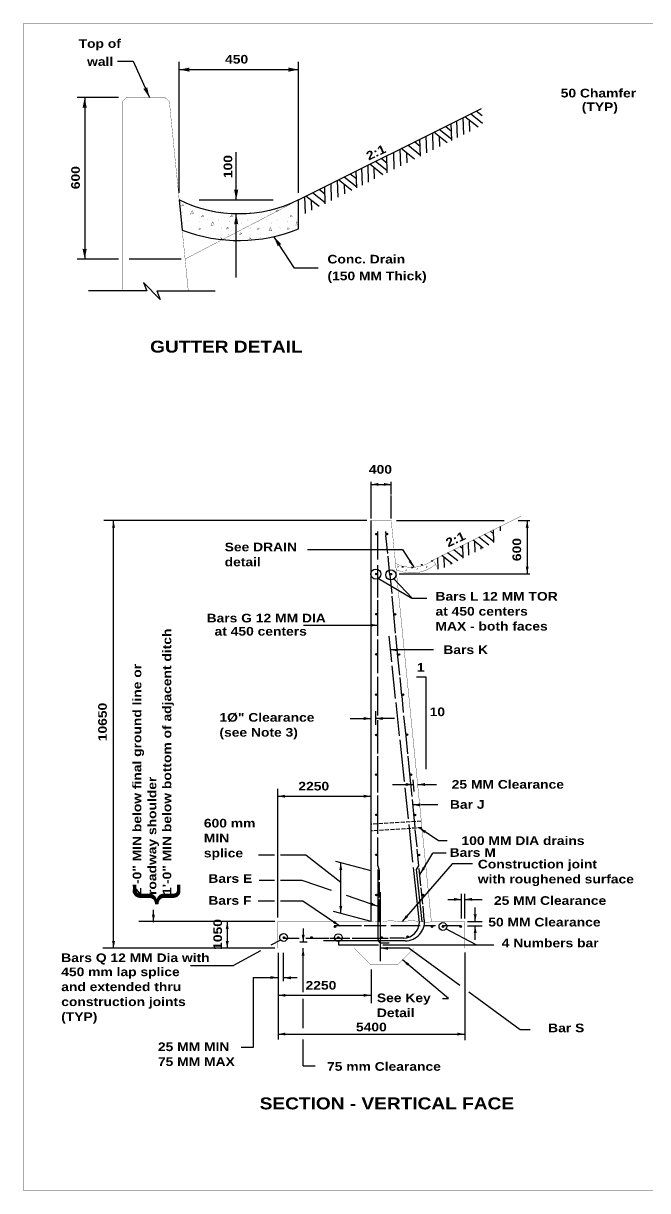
# Model space of a CAD drawing. Extents: x -2140522 to -2140194, y -2137981 to -2137768.
# Drawn here: x -2140522.2 to -2140408.7, y -2137980.8 to -2137768.5 of the extents above; entities that cross this region are included whole.
import ezdxf
from ezdxf.enums import TextEntityAlignment as Align

# ---------------------------------------------------------------- set-up
doc = ezdxf.new("R2010")
doc.units = 0
doc.header["$MEASUREMENT"] = 0
doc.linetypes.add('USTATION2', pattern=[1, 0.75, -0.25])
doc.linetypes.add('USTATION3', pattern=[2, 1.5, -0.5])
for name, color, linetype in [('1', 7, 'CONTINUOUS'), ('15', 7, 'CONTINUOUS'), ('16', 7, 'CONTINUOUS'), ('20', 7, 'CONTINUOUS'), ('21', 7, 'CONTINUOUS'), ('30', 7, 'CONTINUOUS'), ('8', 7, 'CONTINUOUS')]:
    doc.layers.add(name, color=color, linetype=linetype)
doc.styles.add('MONOTXT', font='MONOTXT')
doc.styles.add('TXT', font='ARIBLK.TTF')

# ---------------------------------------------------------------- blocks, each defined once
blk = doc.blocks.new('ARHED')
at = {"layer": '16', "color": 4, "linetype": 'CONTINUOUS'}
blk.add_solid([(0, 0), (-2.52, 0.5), (-2.52, -0.5), (-2.4, 0)], dxfattribs=at)
blk = doc.blocks.new('ARROW')
at = {"layer": '16', "color": 4, "linetype": 'CONTINUOUS'}
blk.add_blockref('ARHED', (0, 0), dxfattribs=at)
blk = doc.blocks.new('A1')
at = {"layer": '16', "linetype": 'CONTINUOUS', "xscale": 0.8624946448860991, "yscale": 0.8624946448860991}
blk.add_blockref('ARROW', (0, 0), dxfattribs=at)
blk = doc.blocks.new('A10')
at = {"layer": '16', "linetype": 'CONTINUOUS', "xscale": 0.06999832361651796, "yscale": 0.06999832361651796}
blk.add_blockref('A1', (0, 0), dxfattribs=at)
blk = doc.blocks.new('*X4')
at = {"layer": '1', "linetype": 'CONTINUOUS', "const_width": 0.05}
for points in [[(-8.73, 7.92), (-8.58, 8.23), (-8.33, 8.05), (-8.73, 7.92)], [(-8.63, 6.77), (-8.58, 6.88)], [(-7.15, 6.46), (-6.81, 7.09), (-6.55, 6.51), (-7.13, 6.46)], [(-3.23, 6.77), (-3.18, 6.88)], [(-1.71, 6.64), (-1.68, 6.88)], [(-1.33, 6.81), (-1.7, 6.64)], [(3.56, 6.64), (3.58, 6.77)], [(3.89, 6.79), (3.57, 6.64)], [(7.44, 6.77), (7.49, 6.88)], [(8.47, 6.92), (8.62, 7.23), (8.87, 7.04), (8.47, 6.92)], [(10.39, 7.94), (10.4, 7.83)], [(-8.5, 4.77), (-8.45, 4.88)], [(-7.49, 5.32), (-7.44, 5.43)], [(-5.54, 5.06), (-5.49, 5.17)], [(-5.45, 5.88), (-5.4, 5.8)], [(-5.1, 5.97), (-4.95, 6.28), (-4.7, 6.09), (-5.1, 5.97)], [(-3.99, 5.56), (-3.94, 5.49)], [(-3.41, 4.43), (-3.07, 5.07), (-2.81, 4.48), (-3.4, 4.43)], [(-2.09, 5.32), (-2.04, 5.43)], [(-0.14, 5.06), (-0.09, 5.17)], [(-0.05, 5.88), (0, 5.8)], [(0.17, 5.97), (0.32, 6.28), (0.57, 6.09), (0.17, 5.97)], [(1.28, 5.56), (1.33, 5.49)], [(2.17, 4.77), (2.22, 4.88)], [(3.18, 5.32), (3.23, 5.43)], [(5.13, 5.06), (5.18, 5.17)], [(5.22, 5.88), (5.27, 5.8)], [(6.68, 5.56), (6.73, 5.49)], [(7.57, 4.77), (7.62, 4.88)], [(8.58, 5.32), (8.63, 5.43)], [(10.53, 5.06), (10.58, 5.17)], [(10.62, 5.88), (10.67, 5.8)], [(10.97, 5.97), (11.12, 6.28), (11.37, 6.09), (10.97, 5.97)], [(12.03, 4.42), (12.13, 5.13), (12.53, 4.72)], [(12.53, 4.65), (12.04, 4.42)], [(12.08, 5.56), (12.13, 5.49)], [(-6.94, 3.97), (-6.89, 3.89)], [(-5.63, 3.64), (-5.48, 3.96), (-5.23, 3.77), (-5.63, 3.64)], [(-1.65, 1.87), (-1.61, 2.18), (-1.31, 1.87)], [(-1.54, 3.97), (-1.49, 3.89)], [(-0.56, 3.74), (-0.42, 4.05), (-0.17, 3.87), (-0.56, 3.74)], [(-0.28, 2.77), (-0.27, 2.66)], [(1.8, 2.75), (1.94, 3.06), (2.19, 2.88), (1.8, 2.75)], [(3.62, 1.89), (3.66, 2.18), (3.94, 1.89)], [(3.73, 3.97), (3.78, 3.89)], [(5.04, 3.64), (5.19, 3.96), (5.44, 3.77), (5.04, 3.64)], [(5.54, 2.11), (5.59, 2.22)], [(7.07, 3.38), (7.41, 4.02), (7.67, 3.43), (7.08, 3.38)], [(9.13, 3.97), (9.18, 3.89)], [(10.44, 3.64), (10.59, 3.96), (10.84, 3.77), (10.44, 3.64)]]:
    blk.add_lwpolyline(points, dxfattribs=at)
blk = doc.blocks.new('BREAK')
at = {"layer": '15', "color": 2, "linetype": 'CONTINUOUS'}
blk.add_lwpolyline([(0, 0), (0.691, 0.263), (-0.68, -1.07), (0, -0.811)], dxfattribs=at)

msp = doc.modelspace()

# ---------------------------------------------------------------- linework, layer by layer
at = {"layer": '1', "color": 2, "linetype": 'CONTINUOUS'}
for p, q in [((-2140472.2, -2137800.61), (-2140438.93, -2137783.97)), ((-2140435.47, -2137860.82), (-2140435.49, -2137860)), ((-2140438.61, -2137863.93), (-2140440.44, -2137862.47)), ((-2140438.53, -2137862.66), (-2140439.41, -2137861.95)), ((-2140436.67, -2137862.79), (-2140438.38, -2137861.44)), ((-2140436.72, -2137861.32), (-2140437.26, -2137860.88)), ((-2140436.67, -2137862.94), (-2140436.74, -2137860.62)), ((-2140442.24, -2137865.62), (-2140443.97, -2137864.23)), ((-2140442.29, -2137864.08), (-2140442.81, -2137863.65)), ((-2140442.24, -2137865.77), (-2140442.32, -2137863.41)), ((-2140441.21, -2137865.24), (-2140441.28, -2137862.89)), ((-2140440.08, -2137864.67), (-2140440.15, -2137862.71)), ((-2140438.99, -2137864.11), (-2140439, -2137863.62)), ((-2140437.59, -2137863.4), (-2140438.53, -2137862.66)), ((-2140446.82, -2137867.78), (-2140446.88, -2137865.68)), ((-2140444.23, -2137866.78), (-2140446.11, -2137865.3)), ((-2140445.63, -2137867.49), (-2140445.69, -2137865.63)), ((-2140443.23, -2137866.27), (-2140445.09, -2137864.79)), ((-2140444.42, -2137866.87), (-2140444.43, -2137866.63))]:
    msp.add_line(p, q, dxfattribs=at)
at = {"layer": '1', "linetype": 'CONTINUOUS'}
for p, q in [((-2140457.74, -2137865.99), (-2140457.74, -2137860.9)), ((-2140457.74, -2137872.9), (-2140457.74, -2137867.05)), ((-2140457.74, -2137879.87), (-2140457.74, -2137873.41)), ((-2140457.74, -2137886.69), (-2140457.74, -2137880.54)), ((-2140457.74, -2137901.28), (-2140457.74, -2137895.24)), ((-2140457.74, -2137908.37), (-2140457.74, -2137901.76)), ((-2140457.74, -2137915.89), (-2140457.74, -2137908.92)), ((-2140457.74, -2137921.72), (-2140457.74, -2137916.56))]:
    msp.add_line(p, q, dxfattribs=at)
at = {"layer": '1', "color": 5, "linetype": 'CONTINUOUS'}
for p, q in [((-2140456.36, -2137860.9), (-2140456.29, -2137861.63)), ((-2140455.95, -2137864.92), (-2140456.29, -2137861.63)), ((-2140455.56, -2137868.88), (-2140455.91, -2137865.4)), ((-2140455.58, -2137868.88), (-2140455.24, -2137872.17)), ((-2140454.79, -2137876.65), (-2140455.18, -2137872.7)), ((-2140454.53, -2137879.42), (-2140454.79, -2137876.65)), ((-2140455.22, -2137884.59), (-2140455.72, -2137879.95)), ((-2140454.1, -2137883.69), (-2140454.47, -2137879.83)), ((-2140453.76, -2137887.03), (-2140454.1, -2137883.69)), ((-2140454.53, -2137891.27), (-2140455.15, -2137885.36)), ((-2140453.39, -2137890.78), (-2140453.73, -2137887.45)), ((-2140453.8, -2137898.06), (-2140454.44, -2137891.99)), ((-2140453.07, -2137893.82), (-2140453.37, -2137890.78)), ((-2140452.64, -2137898.08), (-2140453.02, -2137894.46)), ((-2140452.32, -2137901.35), (-2140452.64, -2137898.05)), ((-2140452.93, -2137906.38), (-2140453.73, -2137898.83)), ((-2140451.9, -2137905.6), (-2140452.27, -2137901.79)), ((-2140451.54, -2137909.12), (-2140451.9, -2137905.6)), ((-2140452.2, -2137913.15), (-2140452.8, -2137907.54)), ((-2140451.15, -2137912.9), (-2140451.49, -2137909.65)), ((-2140450.99, -2137914.61), (-2140451.17, -2137912.9)), ((-2140451.38, -2137921.04), (-2140452.09, -2137914.18)), ((-2140450.63, -2137918.27), (-2140450.95, -2137915.09)), ((-2140450.3, -2137921.72), (-2140450.6, -2137918.71)), ((-2140457.74, -2137921.72), (-2140457.53, -2137922.59)), ((-2140450.72, -2137922.41), (-2140450.3, -2137921.72)), ((-2140457.71, -2137935.13), (-2140457.71, -2137922.41)), ((-2140457.53, -2137922.59), (-2140457.53, -2137924.24)), ((-2140450.21, -2137932.04), (-2140451.27, -2137922.02)), ((-2140449.73, -2137931.87), (-2140450.72, -2137922.41)), ((-2140449.92, -2137925.33), (-2140450.23, -2137922.2)), ((-2140457.53, -2137924.7), (-2140457.53, -2137927.48)), ((-2140449.59, -2137928.67), (-2140449.89, -2137925.75)), ((-2140457.53, -2137931.88), (-2140457.53, -2137927.87)), ((-2140457.25, -2137939.08), (-2140457.25, -2137926.5)), ((-2140449.32, -2137931.53), (-2140449.55, -2137929.06)), ((-2140460.76, -2137932.65), (-2140465.71, -2137932.65)), ((-2140456.25, -2137932.65), (-2140460.23, -2137932.65)), ((-2140450.07, -2137932.65), (-2140455.38, -2137932.65)), ((-2140447.26, -2137932.65), (-2140449.39, -2137932.65)), ((-2140442.57, -2137932.65), (-2140446.08, -2137932.65)), ((-2140474.96, -2137934.9), (-2140472.08, -2137934.9)), ((-2140470.82, -2137934.9), (-2140466.63, -2137934.9)), ((-2140454.53, -2137935.35), (-2140467.62, -2137935.35)), ((-2140466.4, -2137934.9), (-2140462.84, -2137934.9)), ((-2140462.42, -2137934.9), (-2140455.91, -2137934.9)), ((-2140457.3, -2137935.72), (-2140455.7, -2137935.72)), ((-2140453.03, -2137934.9), (-2140455.56, -2137934.9)), ((-2140452.77, -2137935.35), (-2140454.53, -2137935.35))]:
    msp.add_line(p, q, dxfattribs=at)
at = {"layer": '1', "color": 3, "linetype": 'USTATION2'}
for p, q in [((-2140449.87, -2137913.58), (-2140458.99, -2137914.15)), ((-2140449.75, -2137914.79), (-2140458.99, -2137915.37))]:
    msp.add_line(p, q, dxfattribs=at)
at = {"layer": '1', "linetype": 'CONTINUOUS', "const_width": 0.05}
for points in [[(-2140503.41, -2137781.98), (-2140504.08, -2137782.61)], [(-2140504.08, -2137817.17), (-2140504.08, -2137782.61)], [(-2140503.41, -2137781.98), (-2140496.45, -2137781.98)], [(-2140496.45, -2137781.98), (-2140495.65, -2137782.73)], [(-2140492.21, -2137817.17), (-2140495.65, -2137782.73)], [(-2140458.99, -2137858.91), (-2140455.33, -2137858.91)], [(-2140458.99, -2137931.81), (-2140458.99, -2137858.91)], [(-2140447.08, -2137867.28), (-2140447.67, -2137866.08)], [(-2140475.99, -2137931.85), (-2140475.99, -2137936.72)], [(-2140475.99, -2137931.85), (-2140458.99, -2137931.85)], [(-2140458.99, -2137931.85), (-2140458.29, -2137931.88), (-2140457.83, -2137931.89), (-2140456.91, -2137931.87), (-2140456.75, -2137931.85), (-2140456.42, -2137931.81), (-2140455.77, -2137931.72), (-2140455.45, -2137931.71), (-2140455.29, -2137931.71), (-2140454.96, -2137931.74), (-2140454.3, -2137931.82), (-2140453.98, -2137931.85), (-2140453.54, -2137931.86), (-2140453.25, -2137931.85), (-2140452.68, -2137931.83), (-2140452.57, -2137931.82), (-2140452.37, -2137931.77), (-2140452.1, -2137931.69), (-2140451.96, -2137931.66), (-2140451.82, -2137931.65), (-2140451.75, -2137931.65), (-2140451.27, -2137931.71), (-2140450.62, -2137931.79), (-2140450.3, -2137931.83), (-2140449.27, -2137931.94), (-2140448.75, -2137931.99), (-2140448.67, -2137931.99), (-2140448.51, -2137931.98), (-2140448.35, -2137931.95), (-2140448.04, -2137931.85)], [(-2140441.98, -2137931.85), (-2140448.04, -2137931.85)], [(-2140441.96, -2137931.85), (-2140441.96, -2137936.72)], [(-2140462.03, -2137936.72), (-2140475.99, -2137936.72)], [(-2140441.96, -2137936.72), (-2140451.17, -2137936.72)]]:
    msp.add_lwpolyline(points, dxfattribs=at)
at = {"layer": '1', "color": 4, "linetype": 'CONTINUOUS'}
msp.add_lwpolyline([(-2140493.87, -2137800.61), (-2140493.32, -2137806.11, 0.186627), (-2140472.16, -2137805.89), (-2140472.16, -2137800.61, -0.235216), (-2140493.87, -2137800.61)], format="xyb", dxfattribs=at)
at = {"layer": '1', "color": 4, "linetype": 'USTATION3', "const_width": 0.05}
msp.add_lwpolyline([(-2140472.16, -2137800.61), (-2140492.83, -2137811.38)], dxfattribs=at)
at = {"layer": '1', "color": 2, "linetype": 'CONTINUOUS', "const_width": 0.05}
msp.add_lwpolyline([(-2140431.74, -2137858.13), (-2140447.81, -2137866.15)], dxfattribs=at)
at = {"layer": '1', "color": 3, "linetype": 'CONTINUOUS', "const_width": 0.05}
msp.add_lwpolyline([(-2140448.04, -2137931.85), (-2140455.33, -2137858.91)], dxfattribs=at)
at = {"layer": '1', "linetype": 'CONTINUOUS', "const_width": 0.05}
for points in [[(-2140447.66, -2137866.06, -0.292711), (-2140454.54, -2137866.72)], [(-2140447.29, -2137866.91, -0.285884), (-2140454.43, -2137867.85)]]:
    msp.add_lwpolyline(points, format="xyb", dxfattribs=at)
for points in [[(-2140454.13, -2137867.45), (-2140454.13, -2137867.16), (-2140454.11, -2137867.18), (-2140453.95, -2137867.31), (-2140454.13, -2137867.45)], [(-2140452.68, -2137868.1), (-2140452.64, -2137867.83), (-2140452.5, -2137867.98), (-2140452.68, -2137868.1)], [(-2140450.71, -2137867.82), (-2140450.71, -2137867.53), (-2140450.51, -2137867.66), (-2140450.71, -2137867.82)], [(-2140448.91, -2137867.48), (-2140448.91, -2137867.19), (-2140448.89, -2137867.23), (-2140448.77, -2137867.34), (-2140448.91, -2137867.48)]]:
    msp.add_lwpolyline(points, close=True, dxfattribs=at)
at = {"layer": '1', "color": 1, "linetype": 'CONTINUOUS', "const_width": 0.05}
for points in [[(-2140459.02, -2137939.72), (-2140462.03, -2137936.72)], [(-2140451.17, -2137936.72), (-2140454.17, -2137939.72)], [(-2140459.02, -2137939.72), (-2140454.17, -2137939.72)]]:
    msp.add_lwpolyline(points, dxfattribs=at)
at = {"layer": '1', "color": 10, "linetype": 'CONTINUOUS'}
for centre, radius in [((-2140458.04, -2137861.39), 0.142), ((-2140458.04, -2137861.39), 0.0915), ((-2140458.04, -2137861.39), 0.0518), ((-2140456.12, -2137861.37), 0.142), ((-2140456.12, -2137861.37), 0.0915), ((-2140456.12, -2137861.37), 0.0518), ((-2140458.04, -2137868.65), 0.142), ((-2140458.04, -2137868.65), 0.0915), ((-2140458.04, -2137868.65), 0.0518), ((-2140455.4, -2137868.68), 0.142), ((-2140455.4, -2137868.68), 0.0915), ((-2140455.4, -2137868.68), 0.0518), ((-2140458.01, -2137875.95), 0.142), ((-2140458.01, -2137875.95), 0.0915), ((-2140458.01, -2137875.95), 0.0518), ((-2140454.66, -2137875.99), 0.142), ((-2140454.66, -2137875.99), 0.0915), ((-2140454.66, -2137875.99), 0.0518), ((-2140458.02, -2137883.27), 0.142), ((-2140458.02, -2137883.27), 0.0915), ((-2140458.02, -2137883.27), 0.0518), ((-2140453.93, -2137883.29), 0.142), ((-2140453.93, -2137883.29), 0.0915), ((-2140453.93, -2137883.29), 0.0518), ((-2140458.04, -2137890.6), 0.142), ((-2140458.04, -2137890.6), 0.0915), ((-2140458.04, -2137890.6), 0.0518), ((-2140453.2, -2137890.59), 0.142), ((-2140453.2, -2137890.59), 0.0915), ((-2140453.2, -2137890.59), 0.0518), ((-2140458.02, -2137897.91), 0.142), ((-2140458.02, -2137897.91), 0.0915), ((-2140458.02, -2137897.91), 0.0518), ((-2140452.45, -2137897.87), 0.142), ((-2140452.45, -2137897.87), 0.0915), ((-2140452.45, -2137897.87), 0.0518), ((-2140458.04, -2137905.15), 0.142), ((-2140458.04, -2137905.15), 0.0915), ((-2140458.04, -2137905.15), 0.0518), ((-2140451.74, -2137905.14), 0.142), ((-2140451.74, -2137905.14), 0.0915), ((-2140451.74, -2137905.14), 0.0518), ((-2140458, -2137912.45), 0.142), ((-2140458, -2137912.45), 0.0915), ((-2140458, -2137912.45), 0.0518), ((-2140451.01, -2137912.46), 0.142), ((-2140451.01, -2137912.46), 0.0915), ((-2140451.01, -2137912.46), 0.0518), ((-2140458.02, -2137919.72), 0.142), ((-2140458.02, -2137919.72), 0.0915), ((-2140458.02, -2137919.72), 0.0518), ((-2140450.3, -2137919.73), 0.142), ((-2140450.3, -2137919.73), 0.0915), ((-2140450.3, -2137919.73), 0.0518), ((-2140458.01, -2137927.04), 0.142), ((-2140458.01, -2137927.04), 0.0915), ((-2140458.01, -2137927.04), 0.0518), ((-2140449.56, -2137927.04), 0.142), ((-2140449.56, -2137927.04), 0.0915), ((-2140449.56, -2137927.04), 0.0518), ((-2140474.83, -2137934.75), 0.142), ((-2140474.83, -2137934.75), 0.0915), ((-2140474.83, -2137934.75), 0.0518), ((-2140469.82, -2137934.75), 0.142), ((-2140469.82, -2137934.75), 0.0915), ((-2140469.82, -2137934.75), 0.0518), ((-2140465.56, -2137932.81), 0.142), ((-2140465.56, -2137932.81), 0.0915), ((-2140465.56, -2137932.81), 0.0518), ((-2140464.94, -2137934.75), 0.142), ((-2140464.94, -2137934.75), 0.0915), ((-2140464.94, -2137934.75), 0.0518), ((-2140457.05, -2137934.76), 0.142), ((-2140457.05, -2137934.76), 0.0915), ((-2140452.36, -2137934.59), 0.142), ((-2140452.36, -2137934.59), 0.0915), ((-2140452.36, -2137934.59), 0.0518), ((-2140447.92, -2137932.78), 0.142), ((-2140447.92, -2137932.78), 0.0915), ((-2140447.92, -2137932.78), 0.0518), ((-2140445.91, -2137932.78), 0.142), ((-2140445.91, -2137932.78), 0.0915), ((-2140445.91, -2137932.78), 0.0518), ((-2140442.7, -2137932.78), 0.142), ((-2140442.7, -2137932.78), 0.0915), ((-2140442.7, -2137932.78), 0.0518), ((-2140457.05, -2137934.76), 0.0518)]:
    msp.add_circle(centre, radius, dxfattribs=at)
at = {"layer": '1', "color": 5, "linetype": 'CONTINUOUS'}
for centre, radius, start, end in [((-2140453.23, -2137931.88), 3.03, 273.7079, 357.038), ((-2140452.77, -2137931.88), 3.48, 270, 5.7284), ((-2140457.1, -2137935.14), 0.607, 180, 251.125), ((-2140453.23, -2137931.88), 3.03, 270, 270.0247)]:
    msp.add_arc(centre, radius, start, end, dxfattribs=at)
at = {"layer": '15', "color": 2, "linetype": 'CONTINUOUS'}
for p, q in [((-2140493.87, -2137799.33), (-2140493.87, -2137775.52)), ((-2140493.87, -2137776.91), (-2140472.16, -2137776.91)), ((-2140472.16, -2137799.33), (-2140472.16, -2137775.52)), ((-2140504.88, -2137781.98), (-2140512.43, -2137781.98)), ((-2140511.04, -2137781.98), (-2140511.04, -2137811.38)), ((-2140483.51, -2137800.61), (-2140483.51, -2137791.93)), ((-2140490.22, -2137800.61), (-2140476.8, -2137800.61)), ((-2140483.51, -2137814.73), (-2140483.51, -2137803.15)), ((-2140504.88, -2137811.38), (-2140512.43, -2137811.38)), ((-2140493.52, -2137811.38), (-2140502.97, -2137811.38)), ((-2140499.75, -2137817.17), (-2140510.36, -2137817.17)), ((-2140497.93, -2137817.17), (-2140487.32, -2137817.17)), ((-2140458.99, -2137858.56), (-2140458.99, -2137851.88)), ((-2140455.33, -2137853.55), (-2140455.33, -2137851.88)), ((-2140458.99, -2137852.35), (-2140455.33, -2137852.35)), ((-2140455.33, -2137854.2), (-2140455.33, -2137853.55)), ((-2140455.33, -2137858.53), (-2140455.33, -2137854.35)), ((-2140459.78, -2137858.91), (-2140507.57, -2137858.91)), ((-2140505.79, -2137936.72), (-2140505.79, -2137858.91)), ((-2140454.37, -2137858.91), (-2140434.79, -2137858.91)), ((-2140432.29, -2137858.91), (-2140430.14, -2137858.91)), ((-2140430.62, -2137858.91), (-2140430.62, -2137868.63)), ((-2140453.9, -2137868.63), (-2140430.14, -2137868.63)), ((-2140457.66, -2137869.44), (-2140451.59, -2137873.01)), ((-2140454.87, -2137869.52), (-2140451.52, -2137873.01)), ((-2140451.52, -2137873.01), (-2140448.88, -2137873.01)), ((-2140471.27, -2137877.95), (-2140457.74, -2137877.95)), ((-2140458.92, -2137877.95), (-2140457.75, -2137877.95)), ((-2140447.66, -2137882.46), (-2140455.45, -2137882.46)), ((-2140450.71, -2137887.34), (-2140449.06, -2137887.34)), ((-2140449.06, -2137887.34), (-2140449.06, -2137904.12)), ((-2140458.2, -2137893.61), (-2140458.2, -2137896.06)), ((-2140462.78, -2137894.93), (-2140458.99, -2137894.93)), ((-2140454.75, -2137894.93), (-2140458.2, -2137894.93)), ((-2140455.08, -2137906.93), (-2140451.35, -2137906.93)), ((-2140451.43, -2137906.09), (-2140451.21, -2137908.22)), ((-2140450.53, -2137906.93), (-2140447.1, -2137906.93)), ((-2140475.99, -2137907.71), (-2140475.99, -2137914.42)), ((-2140475.99, -2137909.06), (-2140458.99, -2137909.06)), ((-2140450.25, -2137910.63), (-2140451.4, -2137910.63)), ((-2140446.84, -2137910.63), (-2140450.01, -2137910.63)), ((-2140475.99, -2137914.42), (-2140475.99, -2137931.14)), ((-2140446.76, -2137917.18), (-2140450.25, -2137914.82)), ((-2140445.17, -2137917.18), (-2140446.76, -2137917.18)), ((-2140479.42, -2137919.7), (-2140476.54, -2137919.7)), ((-2140475.44, -2137919.7), (-2140470.82, -2137919.7)), ((-2140470.82, -2137919.7), (-2140464.48, -2137924.7)), ((-2140450.1, -2137923.23), (-2140447.77, -2137919.41)), ((-2140445.36, -2137919.41), (-2140447.77, -2137919.41)), ((-2140459, -2137922.63), (-2140465.42, -2137920.91)), ((-2140464.5, -2137930.37), (-2140464.5, -2137921.15)), ((-2140444.24, -2137921.35), (-2140453.33, -2137931.86)), ((-2140440.57, -2137921.35), (-2140444.24, -2137921.35)), ((-2140479.35, -2137924.32), (-2140476.54, -2137924.32)), ((-2140475.44, -2137924.32), (-2140471.58, -2137924.32)), ((-2140471.58, -2137924.32), (-2140466.26, -2137926.15)), ((-2140479.54, -2137928.09), (-2140476.54, -2137928.09)), ((-2140475.44, -2137928.09), (-2140471.42, -2137928.09)), ((-2140471.42, -2137928.09), (-2140464.67, -2137932.65)), ((-2140457.72, -2137929.09), (-2140463.48, -2137927.11)), ((-2140449.89, -2137927.9), (-2140449.98, -2137927.99)), ((-2140445.05, -2137927.82), (-2140442.57, -2137927.82)), ((-2140442.57, -2137931.31), (-2140442.57, -2137926.82)), ((-2140441.97, -2137931.31), (-2140441.97, -2137926.82)), ((-2140441.97, -2137927.82), (-2140438.79, -2137927.82)), ((-2140498.54, -2137931.95), (-2140498.54, -2137929.73)), ((-2140458.99, -2137931.85), (-2140465.81, -2137930.02)), ((-2140440.07, -2137931.85), (-2140440.07, -2137929.31)), ((-2140476.46, -2137931.85), (-2140501.17, -2137931.85)), ((-2140485.13, -2137931.85), (-2140485.13, -2137936.72)), ((-2140441.44, -2137931.85), (-2140438.81, -2137931.85)), ((-2140471.33, -2137933.14), (-2140471.33, -2137935.6)), ((-2140439.91, -2137936.1), (-2140445.39, -2137933.19)), ((-2140441.44, -2137932.61), (-2140438.81, -2137932.61)), ((-2140440.07, -2137935.19), (-2140440.07, -2137932.61)), ((-2140476.47, -2137936.72), (-2140507.74, -2137936.72)), ((-2140475.43, -2137935.22), (-2140477.19, -2137936.17)), ((-2140470.62, -2137935.6), (-2140471.91, -2137935.6)), ((-2140471.35, -2137944.68), (-2140471.35, -2137936.72)), ((-2140464.94, -2137936.1), (-2140457.64, -2137936.1)), ((-2140456.85, -2137936.1), (-2140439.91, -2137936.1)), ((-2140439.91, -2137936.1), (-2140436.7, -2137936.1)), ((-2140479.09, -2137937.19), (-2140484.02, -2137939.84)), ((-2140475.9, -2137937.55), (-2140475.9, -2137953.32)), ((-2140474.97, -2137937.55), (-2140474.97, -2137942.71)), ((-2140444.93, -2137945.83), (-2140453.27, -2137938.81)), ((-2140441.97, -2137937.51), (-2140441.97, -2137953.45)), ((-2140491.8, -2137939.84), (-2140484.02, -2137939.84)), ((-2140458.99, -2137940.59), (-2140458.99, -2137946.71)), ((-2140480.4, -2137942.03), (-2140475.93, -2137942.03)), ((-2140480.4, -2137942.03), (-2140480.4, -2137954.79)), ((-2140472.4, -2137942.09), (-2140474.86, -2137942.09)), ((-2140475.9, -2137945.27), (-2140458.99, -2137945.27)), ((-2140471.35, -2137951.25), (-2140471.35, -2137945.91)), ((-2140445.99, -2137945.83), (-2140444.93, -2137945.83)), ((-2140431.89, -2137951.46), (-2140430.07, -2137951.46)), ((-2140475.9, -2137952.32), (-2140441.97, -2137952.32)), ((-2140471.35, -2137958.12), (-2140471.35, -2137953.32)), ((-2140480.4, -2137954.79), (-2140482.59, -2137954.79)), ((-2140471.35, -2137958.12), (-2140469.14, -2137958.12))]:
    msp.add_line(p, q, dxfattribs=at)
at = {"layer": '15', "linetype": 'CONTINUOUS'}
for p, q in [((-2140458.98, -2137931.81), (-2140458.98, -2137858.91)), ((-2140457.74, -2137894.38), (-2140457.74, -2137887.35))]:
    msp.add_line(p, q, dxfattribs=at)
at = {"layer": '15', "color": 12, "linetype": 'CONTINUOUS'}
for p, q in [((-2140452.06, -2137936.72), (-2140457.25, -2137936.72)), ((-2140452.06, -2137936.72), (-2140442.89, -2137943.42)), ((-2140441.21, -2137944.65), (-2140431.89, -2137951.46))]:
    msp.add_line(p, q, dxfattribs=at)
at = {"layer": '15', "color": 2, "linetype": 'CONTINUOUS'}
for points in [[(-2140505.1, -2137775.35), (-2140502.24, -2137775.35), (-2140499.26, -2137781.98)], [(-2140468.59, -2137813.01), (-2140472.88, -2137813.01), (-2140476.67, -2137807.28)], [(-2140470.54, -2137864.19), (-2140453.31, -2137864.19), (-2140451.25, -2137867.39)]]:
    msp.add_lwpolyline(points, dxfattribs=at)
at = {"layer": '15', "linetype": 'CONTINUOUS', "const_width": 0.05}
msp.add_lwpolyline([(-2140457.75, -2137894.38), (-2140457.75, -2137887.36)], dxfattribs=at)
at = {"layer": '15', "color": 5, "linetype": 'CONTINUOUS', "const_width": 0.05}
msp.add_lwpolyline([(-2140457.75, -2137922.89), (-2140457.53, -2137922.96)], dxfattribs=at)
at = {"layer": '15', "color": 2, "linetype": 'CONTINUOUS'}
for centre, radius in [((-2140458.12, -2137868.65), 0.914), ((-2140455.42, -2137868.79), 0.914), ((-2140445.94, -2137932.75), 0.703), ((-2140474.9, -2137934.76), 0.703), ((-2140464.94, -2137934.77), 0.703)]:
    msp.add_circle(centre, radius, dxfattribs=at)
at = {"layer": '20', "color": 12, "linetype": 'CONTINUOUS'}
msp.add_line((-2140464.94, -2137935.57), (-2140464.94, -2137936.1), dxfattribs=at)
at = {"layer": '20', "color": 5, "linetype": 'CONTINUOUS'}
msp.add_line((-2140474.99, -2137937.52), (-2140474.97, -2137937.52), dxfattribs=at)
at = {"layer": '30', "color": 7, "linetype": 'CONTINUOUS', "const_width": 0.05}
for points in [[(-2140194.13, -2137768.52), (-2140522.16, -2137768.52)], [(-2140522.16, -2137768.52), (-2140522.16, -2137980.77)], [(-2140522.16, -2137980.77), (-2140194.13, -2137980.77)]]:
    msp.add_lwpolyline(points, dxfattribs=at)
at = {"layer": '8', "color": 2, "linetype": 'CONTINUOUS'}
for p, q in [((-2140442.15, -2137788.7), (-2140442.25, -2137785.63)), ((-2140439.54, -2137787.4), (-2140441.94, -2137785.48)), ((-2140440.65, -2137785.18), (-2140440.92, -2137784.97)), ((-2140438.75, -2137786.68), (-2140440.65, -2137785.18)), ((-2140438.79, -2137785.32), (-2140439.89, -2137784.45)), ((-2140444.31, -2137789.62), (-2140446.6, -2137787.81)), ((-2140444.36, -2137788.15), (-2140445.48, -2137787.25)), ((-2140444.31, -2137789.78), (-2140444.41, -2137786.71)), ((-2140443.28, -2137789.27), (-2140443.38, -2137786.2)), ((-2140441.05, -2137788.15), (-2140441.12, -2137786.14)), ((-2140450.08, -2137790.91), (-2140451.13, -2137790.07)), ((-2140450.03, -2137792.64), (-2140450.12, -2137789.57)), ((-2140448.88, -2137792.07), (-2140448.97, -2137788.99)), ((-2140447.69, -2137791.47), (-2140447.79, -2137788.4)), ((-2140445.19, -2137790.22), (-2140447.61, -2137788.31)), ((-2140446.48, -2137790.87), (-2140446.54, -2137789.16)), ((-2140454.8, -2137795.03), (-2140454.88, -2137791.95)), ((-2140453.61, -2137794.43), (-2140453.7, -2137791.36)), ((-2140451.11, -2137793.18), (-2140453.52, -2137791.27)), ((-2140452.44, -2137793.85), (-2140452.5, -2137792.09)), ((-2140450.03, -2137792.5), (-2140452.33, -2137790.67)), ((-2140459.44, -2137797.35), (-2140459.55, -2137794.28)), ((-2140456.84, -2137796.05), (-2140459.24, -2137794.13)), ((-2140457.95, -2137793.83), (-2140458.21, -2137793.61)), ((-2140456.05, -2137795.33), (-2140457.95, -2137793.83)), ((-2140456.09, -2137793.96), (-2140457.18, -2137793.1)), ((-2140456.04, -2137795.65), (-2140456.13, -2137792.57)), ((-2140461.61, -2137798.27), (-2140463.89, -2137796.45)), ((-2140461.65, -2137796.79), (-2140462.78, -2137795.9)), ((-2140461.61, -2137798.43), (-2140461.71, -2137795.36)), ((-2140460.58, -2137797.92), (-2140460.67, -2137794.84)), ((-2140458.35, -2137796.8), (-2140458.42, -2137794.79)), ((-2140467.38, -2137799.56), (-2140468.43, -2137798.72)), ((-2140467.32, -2137801.29), (-2140467.42, -2137798.21)), ((-2140466.17, -2137800.71), (-2140466.26, -2137797.64)), ((-2140464.99, -2137800.12), (-2140465.09, -2137797.05)), ((-2140462.49, -2137798.87), (-2140464.9, -2137796.96)), ((-2140463.78, -2137799.52), (-2140463.84, -2137797.81)), ((-2140470.91, -2137803.08), (-2140471, -2137800.01)), ((-2140468.41, -2137801.83), (-2140470.82, -2137799.92)), ((-2140469.73, -2137802.49), (-2140469.79, -2137800.73)), ((-2140467.33, -2137801.15), (-2140469.62, -2137799.32))]:
    msp.add_line(p, q, dxfattribs=at)

# ---------------------------------------------------------------- block references
at = {"layer": '1', "color": 4, "linetype": 'CONTINUOUS'}
msp.add_blockref('*X4', (-2140484.69, -2137809.64), dxfattribs=at)
at = {"layer": '15', "color": 2, "linetype": 'CONTINUOUS', "xscale": 2.25, "yscale": 2.25, "rotation": 270}
msp.add_blockref('BREAK', (-2140497.93, -2137817.17), dxfattribs=at)
at = {"layer": '16', "color": 4, "linetype": 'CONTINUOUS', "xscale": 0.75, "yscale": 0.75}
for p, rotation in [((-2140493.87, -2137776.91), 180), ((-2140511.04, -2137781.98), 90), ((-2140483.51, -2137800.61), 270), ((-2140483.51, -2137803.15), 90), ((-2140511.04, -2137811.38), 270)]:
    msp.add_blockref('ARHED', p, dxfattribs=dict(at, rotation=rotation))
msp.add_blockref('ARHED', (-2140472.16, -2137776.91), dxfattribs=at)
at = {"layer": '16', "linetype": 'CONTINUOUS'}
for p, xscale, yscale, rotation in [((-2140499.25, -2137781.98), 12.46873290755045, 12.46873290755045, 294.2752229060679), ((-2140476.67, -2137807.28), 12.46876523263732, 12.46876523263732, 123.5191480658481), ((-2140458.99, -2137852.35), 8.885801031907166, 8.885801031907166, 180), ((-2140505.79, -2137858.91), 8.885801031907166, 8.885801031907166, 90), ((-2140430.62, -2137858.91), 8.885801031907166, 8.885801031907166, 90), ((-2140451.25, -2137867.39), 8.885800108348274, 8.885800108348274, 302.6771744036626), ((-2140430.62, -2137868.63), 8.885801031907166, 8.885801031907166, 270), ((-2140455.45, -2137882.46), 8.885801031907166, 8.885801031907166, 180), ((-2140458.2, -2137894.93), 8.885801031907166, 8.885801031907166, 180), ((-2140450.53, -2137906.93), 8.885801031907166, 8.885801031907166, 180), ((-2140475.99, -2137909.06), 8.885801031907166, 8.885801031907166, 180), ((-2140451.4, -2137910.63), 8.885801031907166, 8.885801031907166, 180), ((-2140450.25, -2137914.82), 8.885787639291486, 8.885787639291486, 146.0081762949478), ((-2140464.5, -2137921.15), 8.885801031907166, 8.885801031907166, 90), ((-2140450.1, -2137923.23), 8.88580470487691, 8.88580470487691, 237.6488986520685), ((-2140441.97, -2137927.82), 8.885801031907166, 8.885801031907166, 180), ((-2140464.5, -2137930.37), 8.885801031907166, 8.885801031907166, 270), ((-2140457.72, -2137929.09), 8.885788931667351, 8.885788931667351, 341.0369571933892), ((-2140498.54, -2137931.95), 8.885801031907166, 8.885801031907166, 270), ((-2140485.13, -2137931.85), 8.885801031907166, 8.885801031907166, 90), ((-2140464.67, -2137932.65), 8.88578451409597, 8.88578451409597, 326.0936944146894), ((-2140453.33, -2137931.86), 8.885800393957407, 8.885800393957407, 229.069030175732), ((-2140440.07, -2137931.85), 8.885801031907166, 8.885801031907166, 270), ((-2140471.33, -2137935.6), 8.885801031907166, 8.885801031907166, 270), ((-2140440.07, -2137932.61), 8.885801031907166, 8.885801031907166, 90), ((-2140505.79, -2137936.72), 8.885801031907166, 8.885801031907166, 270), ((-2140485.13, -2137936.72), 8.885801031907166, 8.885801031907166, 270), ((-2140471.35, -2137936.72), 8.885801031907166, 8.885801031907166, 90), ((-2140457.25, -2137936.72), 8.885801031907166, 8.885801031907166, 180), ((-2140453.27, -2137938.81), 8.88579662459721, 8.88579662459721, 139.9429791612078), ((-2140474.86, -2137942.09), 8.885801031907166, 8.885801031907166, 180), ((-2140475.9, -2137945.27), 8.885801031907166, 8.885801031907166, 180), ((-2140475.9, -2137952.32), 8.885801031907166, 8.885801031907166, 180)]:
    msp.add_blockref('A10', p, dxfattribs=dict(at, xscale=xscale, yscale=yscale, rotation=rotation))
at = {"layer": '16', "linetype": 'CONTINUOUS', "xscale": 8.885801031907166, "yscale": 8.885801031907166}
for p in [(-2140455.33, -2137852.35), (-2140457.75, -2137877.95), (-2140458.99, -2137894.93), (-2140451.35, -2137906.93), (-2140458.99, -2137909.06), (-2140442.57, -2137927.82), (-2140475.93, -2137942.03), (-2140458.99, -2137945.27), (-2140441.97, -2137952.32)]:
    msp.add_blockref('A10', p, dxfattribs=at)

# ---------------------------------------------------------------- texts
at = {"layer": '1', "linetype": 'CONTINUOUS', "style": 'MONOTXT'}
for p in [(-2140447.86, -2137866.98), (-2140453.18, -2137868.05), (-2140451.43, -2137868.17), (-2140449.71, -2137867.66)]:
    msp.add_text('.', height=1.57, rotation=81.8243, dxfattribs=at).set_placement(p)
at = {"layer": '15', "color": 2, "linetype": 'CONTINUOUS', "style": 'MONOTXT', "width": 1.010048}
msp.add_text('{', height=6.09, rotation=90, dxfattribs=at).set_placement((-2140495.55, -2137929.73))
at = {"layer": '20', "color": 4, "linetype": 'CONTINUOUS', "style": 'TXT'}
for s, height, p in [('Top of ', 1.573, (-2140507.95, -2137772.36)), ('wall', 1.573, (-2140508.23, -2137775.41)), ('GUTTER DETAIL', 2.168, (-2140485.28, -2137827.29)), ('Bars K', 1.573, (-2140441.8, -2137882.43)), ('1', 1.57, (-2140449.96, -2137885.62)), ('10', 1.573, (-2140446.95, -2137893.71)), ('2250', 1.573, (-2140469.41, -2137907.23)), ('Bar J', 1.573, (-2140441.52, -2137910.57)), ('Bars E', 1.573, (-2140484.58, -2137924.04)), ('Bars F', 1.573, (-2140484.65, -2137928.03)), ('2250', 1.573, (-2140468.1, -2137943.45)), ('5400', 1.573, (-2140458.94, -2137951.04)), ('Bar S  ', 1.573, (-2140422.83, -2137951.2)), ('SECTION - VERTICAL FACE', 2.1681, (-2140456.12, -2137964.93))]:
    msp.add_text(s, height=height, dxfattribs=at).set_placement(p, align=Align.MIDDLE)
for s, height, p in [('See DRAIN ', 1.573, (-2140485.6, -2137863.73)), ('detail', 1.573, (-2140485.6, -2137866.45)), ('Construction joint', 1.5728, (-2140439.59, -2137921.41)), ('with roughened surface ', 1.5728, (-2140439.59, -2137924.13)), ('See Key', 1.573, (-2140457.94, -2137945.73)), ('Detail', 1.573, (-2140457.94, -2137948.45))]:
    msp.add_text(s, height=height, dxfattribs=at).set_placement(p, align=Align.MIDDLE_LEFT)
for s, p in [('10650', (-2140507.8, -2137895.56)), ('1050', (-2140486.87, -2137934.2))]:
    msp.add_text(s, height=1.573, rotation=90, dxfattribs=at).set_placement(p, align=Align.MIDDLE)
at = {"layer": '20', "color": 12, "linetype": 'CONTINUOUS', "style": 'TXT'}
msp.add_text('Bars M', height=1.573, dxfattribs=at).set_placement((-2140440.52, -2137919.31), align=Align.MIDDLE)
at = {"layer": '21', "color": 7, "linetype": 'CONTINUOUS', "style": 'TXT'}
for s, height, p in [('450', 1.573, (-2140483.43, -2137775.02)), ('50 Chamfer', 1.573, (-2140417.68, -2137781.15)), ('(TYP)', 1.573, (-2140417.42, -2137783.87)), ('400', 1.573, (-2140457.29, -2137849.62)), ('25 MM Clearance', 1.5728, (-2140434.14, -2137906.87)), ('100 MM DIA drains', 1.5728, (-2140431.38, -2137917.11)), ('25 MM Clearance', 1.5728, (-2140426.46, -2137928)), ('50 MM Clearance', 1.5728, (-2140427.49, -2137931.93)), ('75 mm Clearance', 1.5728, (-2140456.65, -2137958.18))]:
    msp.add_text(s, height=height, dxfattribs=at).set_placement(p, align=Align.MIDDLE)
at = {"layer": '21', "color": 23, "linetype": 'CONTINUOUS', "style": 'TXT'}
for p in [(-2140458.11, -2137791.95), (-2140443.67, -2137862.31)]:
    msp.add_text('2:1', height=1.573, rotation=25.1022, dxfattribs=at).set_placement(p, align=Align.MIDDLE)
at = {"layer": '21', "color": 7, "linetype": 'CONTINUOUS', "style": 'TXT'}
for s, p in [('600', (-2140512.7, -2137796.56)), ('100', (-2140485.01, -2137794.54)), ('600', (-2140432.51, -2137864.2))]:
    msp.add_text(s, height=1.573, rotation=90, dxfattribs=at).set_placement(p, align=Align.MIDDLE)
for s, height, p in [('Conc. Drain', 1.573, (-2140466.92, -2137811.38)), ('(150 MM Thick)', 1.573, (-2140466.92, -2137814.43)), ('Bars L 12 MM TOR', 1.5728, (-2140447.29, -2137872.7)), ('at 450 centers', 1.5728, (-2140447.29, -2137875.42)), ('Bars G 12 MM DIA', 1.5728, (-2140488.88, -2137876.66)), ('MAX - both faces', 1.5728, (-2140447.29, -2137878.14)), ('at 450 centers', 1.5728, (-2140487.44, -2137879.06)), ('1%%129" Clearance', 1.5728, (-2140486.55, -2137894.72)), ('(see Note 3)', 1.5728, (-2140486.55, -2137897.44)), ('600 mm', 1.573, (-2140489.38, -2137913.96)), ('MIN', 1.573, (-2140489.38, -2137916.68)), ('splice', 1.573, (-2140489.38, -2137919.4)), ('4 Numbers bar ', 1.5728, (-2140435.25, -2137935.75)), ('Bars Q 12 MM Dia with', 1.5728, (-2140515.3, -2137938.44)), ('450 mm lap splice', 1.5728, (-2140515.3, -2137941)), ('and extended thru', 1.5728, (-2140515.3, -2137943.72)), ('construction joints', 1.5728, (-2140515.3, -2137946.44)), ('(TYP)       ', 1.5728, (-2140515.3, -2137949.16)), ('25 MM MIN', 1.573, (-2140497.73, -2137954.63)), ('75 MM MAX', 1.573, (-2140497.73, -2137957.35))]:
    msp.add_text(s, height=height, dxfattribs=at).set_placement(p, align=Align.MIDDLE_LEFT)
for s, p in [('1\'-0" MIN below bottom of adjacent ditch', (-2140496.09, -2137927.02)), ('2\'-0" MIN below final ground line or', (-2140501.53, -2137927.02)), ('roadway shoulder', (-2140498.81, -2137927.02))]:
    msp.add_text(s, height=1.5728, rotation=90, dxfattribs=at).set_placement(p, align=Align.MIDDLE_LEFT)

doc.saveas('drawing.dxf')
